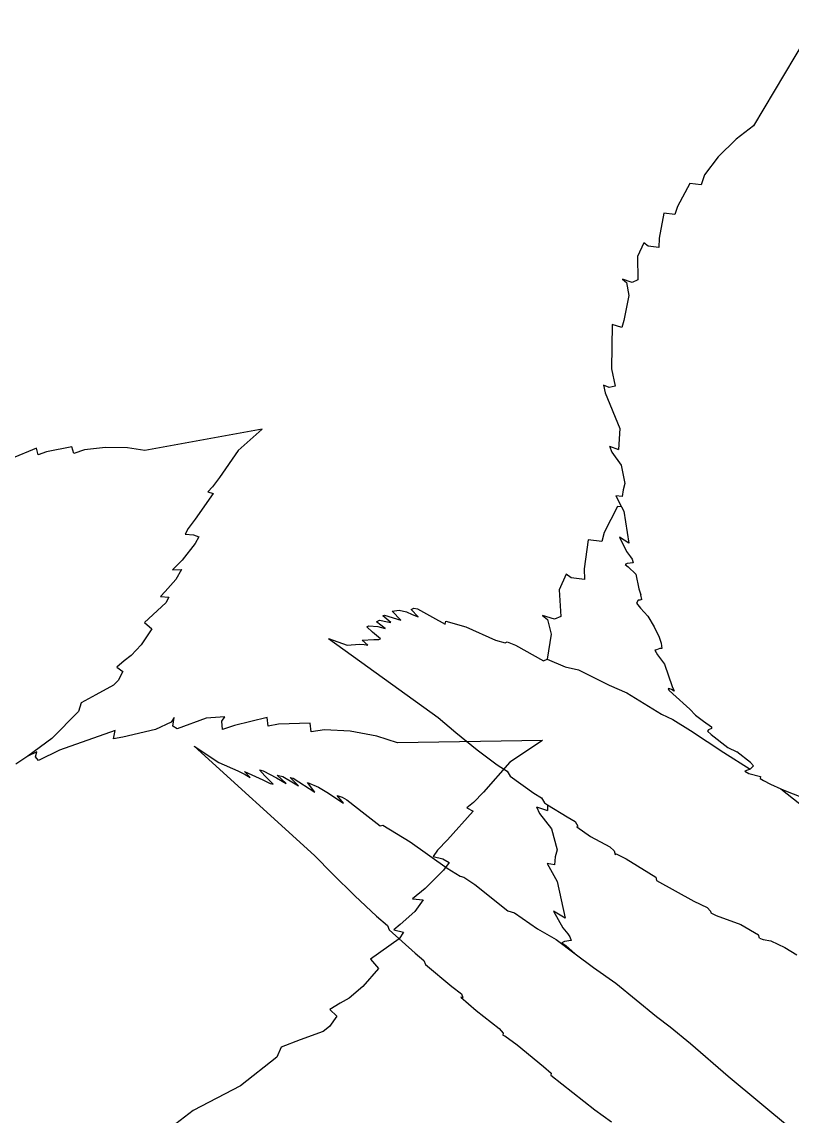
# Model space of a CAD drawing. Header units: metres. Extents: x -175 to 101, y -7 to 93.
# Drawn here: x 11.1485 to 11.1886, y 0.2362 to 0.2931 of the extents above; entities that cross this region are included whole.
import ezdxf

# ---------------------------------------------------------------- set-up
doc = ezdxf.new("R2010")
doc.units = ezdxf.units.M

# ---------------------------------------------------------------- blocks, each defined once
blk = doc.blocks.new('plantita2')
for p, q in [((-3.800993, 0.870306), (-3.805952, 0.866584)), ((-3.800993, 0.870306), (-3.801617, 0.868754)), ((-3.801617, 0.868754), (-3.80185, 0.867075)), ((-3.80185, 0.867075), (-3.80196, 0.866469)), ((-3.806824, 0.866284), (-3.807853, 0.865786)), ((-3.805952, 0.866584), (-3.806824, 0.866284)), ((-3.80196, 0.866469), (-3.802065, 0.866127)), ((-3.807853, 0.865786), (-3.808779, 0.865188)), ((-3.802065, 0.866127), (-3.801773, 0.866164)), ((-3.801773, 0.866164), (-3.802004, 0.864557)), ((-3.808779, 0.865188), (-3.809197, 0.864779)), ((-3.809434, 0.865048), (-3.810493, 0.864214)), ((-3.809197, 0.864779), (-3.809434, 0.865048)), ((-3.802004, 0.864557), (-3.802115, 0.863954)), ((-3.811044, 0.864151), (-3.811996, 0.86306)), ((-3.810816, 0.863884), (-3.811044, 0.864151)), ((-3.810493, 0.864214), (-3.810816, 0.863884)), ((-3.802115, 0.863954), (-3.802122, 0.863625)), ((-3.802122, 0.863625), (-3.80173, 0.863795)), ((-3.80173, 0.863795), (-3.801436, 0.863824)), ((-3.801445, 0.863426), (-3.801666, 0.862349)), ((-3.801436, 0.863824), (-3.801445, 0.863426)), ((-3.862783, 0.862964), (-3.863234, 0.85669)), ((-3.801666, 0.862349), (-3.801876, 0.861672)), ((-3.780701, 0.862392), (-3.787377, 0.8589)), ((-3.780701, 0.862392), (-3.781698, 0.860624)), ((-3.801876, 0.861672), (-3.80148, 0.861901)), ((-3.80148, 0.861901), (-3.801494, 0.861304)), ((-3.801494, 0.861304), (-3.801708, 0.860495)), ((-3.781698, 0.860624), (-3.78223, 0.858615)), ((-3.801708, 0.860495), (-3.801813, 0.860158)), ((-3.801813, 0.860158), (-3.801418, 0.860316)), ((-3.801418, 0.860316), (-3.801426, 0.859984)), ((-3.801426, 0.859984), (-3.801947, 0.858567)), ((-3.787377, 0.8589), (-3.7885, 0.858721)), ((-3.801947, 0.858567), (-3.801461, 0.858457)), ((-3.801461, 0.858457), (-3.801582, 0.857457)), ((-3.789845, 0.858332), (-3.791078, 0.857799)), ((-3.7885, 0.858721), (-3.789845, 0.858332)), ((-3.78223, 0.858615), (-3.782455, 0.857895)), ((-3.791909, 0.85777), (-3.793341, 0.856975)), ((-3.791655, 0.857387), (-3.791909, 0.85777)), ((-3.791078, 0.857799), (-3.791655, 0.857387)), ((-3.782455, 0.857895), (-3.782634, 0.857499)), ((-3.801582, 0.857457), (-3.801794, 0.856723)), ((-3.782268, 0.85748), (-3.782786, 0.855559)), ((-3.782634, 0.857499), (-3.782268, 0.85748)), ((-3.863234, 0.85669), (-3.863741, 0.85566)), ((-3.801794, 0.856723), (-3.801998, 0.856321)), ((-3.794032, 0.857018), (-3.795368, 0.855885)), ((-3.793787, 0.85664), (-3.794032, 0.857018)), ((-3.793341, 0.856975), (-3.793787, 0.85664)), ((-3.801998, 0.856321), (-3.802203, 0.855855)), ((-3.796015, 0.856074), (-3.796847, 0.855568)), ((-3.796055, 0.855792), (-3.796015, 0.856074)), ((-3.863741, 0.85566), (-3.864163, 0.854416)), ((-3.802203, 0.855855), (-3.801815, 0.855796)), ((-3.801815, 0.855796), (-3.801827, 0.855266)), ((-3.796847, 0.855568), (-3.797949, 0.854391)), ((-3.79582, 0.855418), (-3.796055, 0.855792)), ((-3.795368, 0.855885), (-3.79582, 0.855418)), ((-3.782786, 0.855559), (-3.783011, 0.854843)), ((-3.801933, 0.854934), (-3.802533, 0.854074)), ((-3.801827, 0.855266), (-3.801933, 0.854934)), ((-3.864163, 0.854416), (-3.864365, 0.853264)), ((-3.798385, 0.85457), (-3.798945, 0.853853)), ((-3.798346, 0.854846), (-3.798385, 0.85457)), ((-3.798223, 0.854416), (-3.798346, 0.854846)), ((-3.797949, 0.854391), (-3.798223, 0.854416)), ((-3.783011, 0.854843), (-3.783068, 0.854441)), ((-3.783068, 0.854441), (-3.782558, 0.854565)), ((-3.782558, 0.854565), (-3.78219, 0.854537)), ((-3.78219, 0.854537), (-3.782259, 0.854051)), ((-3.802533, 0.854074), (-3.803029, 0.853355)), ((-3.798945, 0.853853), (-3.800274, 0.852739)), ((-3.782259, 0.854051), (-3.782688, 0.852777)), ((-3.864365, 0.853264), (-3.864288, 0.852715)), ((-3.803029, 0.853355), (-3.802944, 0.852896)), ((-3.864288, 0.852715), (-3.864849, 0.852508)), ((-3.802944, 0.852896), (-3.803557, 0.851014)), ((-3.800789, 0.852863), (-3.802922, 0.850661)), ((-3.800673, 0.852438), (-3.800789, 0.852863)), ((-3.800274, 0.852739), (-3.800673, 0.852438)), ((-3.782688, 0.852777), (-3.783046, 0.851992)), ((-3.864849, 0.852508), (-3.864897, 0.85116)), ((-3.783046, 0.851992), (-3.782523, 0.852188)), ((-3.782523, 0.852188), (-3.782627, 0.851458)), ((-3.864897, 0.85116), (-3.864821, 0.850734)), ((-3.803557, 0.851014), (-3.804247, 0.849629)), ((-3.782627, 0.851458), (-3.783009, 0.850513)), ((-3.864821, 0.850734), (-3.86537, 0.850536)), ((-3.86537, 0.850536), (-3.865002, 0.849253)), ((-3.802922, 0.850661), (-3.803654, 0.84968)), ((-3.783009, 0.850513), (-3.783188, 0.850122)), ((-3.803936, 0.850055), (-3.804247, 0.849629)), ((-3.803892, 0.84978), (-3.803936, 0.850055)), ((-3.803654, 0.84968), (-3.803892, 0.84978)), ((-3.782734, 0.849824), (-3.783585, 0.848199)), ((-3.783188, 0.850122), (-3.782677, 0.85023)), ((-3.782677, 0.85023), (-3.782734, 0.849824)), ((-3.865002, 0.849253), (-3.86479, 0.848814)), ((-3.804247, 0.849629), (-3.804631, 0.848985)), ((-3.865603, 0.848678), (-3.865585, 0.847892)), ((-3.86533, 0.848624), (-3.865603, 0.848678)), ((-3.86479, 0.848814), (-3.86533, 0.848624)), ((-3.783585, 0.848199), (-3.782999, 0.847959)), ((-3.865585, 0.847892), (-3.865026, 0.846819)), ((-3.782999, 0.847959), (-3.783294, 0.846759)), ((-3.865221, 0.846571), (-3.865752, 0.846486)), ((-3.865752, 0.846486), (-3.865485, 0.846434)), ((-3.865485, 0.846434), (-3.865075, 0.845882)), ((-3.865026, 0.846819), (-3.865221, 0.846571)), ((-3.783294, 0.846759), (-3.783663, 0.845904)), ((-3.865075, 0.845882), (-3.864724, 0.844606)), ((-3.783663, 0.845904), (-3.783974, 0.845455)), ((-3.783974, 0.845455), (-3.784295, 0.844927)), ((-3.784295, 0.844927), (-3.783824, 0.844771)), ((-3.783824, 0.844771), (-3.783916, 0.844125)), ((-3.864652, 0.844226), (-3.865173, 0.844147)), ((-3.865173, 0.844147), (-3.864171, 0.842075)), ((-3.864724, 0.844606), (-3.864652, 0.844226)), ((-3.783916, 0.844125), (-3.784094, 0.84374)), ((-3.784094, 0.84374), (-3.784962, 0.842815)), ((-3.784962, 0.842815), (-3.78568, 0.842039)), ((-3.864171, 0.842075), (-3.863589, 0.84135)), ((-3.78568, 0.842039), (-3.785641, 0.841458)), ((-3.863589, 0.84135), (-3.863843, 0.841141)), ((-3.785641, 0.841458), (-3.786672, 0.839283)), ((-3.863843, 0.841141), (-3.864161, 0.841117)), ((-3.864161, 0.841117), (-3.863904, 0.840809)), ((-3.863904, 0.840809), (-3.862385, 0.839491)), ((-3.862385, 0.839491), (-3.861954, 0.83849)), ((-3.786672, 0.839283), (-3.788296, 0.837027)), ((-3.862454, 0.838424), (-3.861954, 0.83849)), ((-3.862454, 0.838424), (-3.862206, 0.838211)), ((-3.862206, 0.838211), (-3.861464, 0.837819)), ((-3.861464, 0.837819), (-3.860858, 0.837051)), ((-3.860858, 0.837051), (-3.860803, 0.836719)), ((-3.860803, 0.836719), (-3.860688, 0.836377)), ((-3.788296, 0.837027), (-3.788791, 0.836006)), ((-3.860688, 0.836377), (-3.860997, 0.836279)), ((-3.860997, 0.836279), (-3.860472, 0.835888)), ((-3.860663, 0.835818), (-3.860689, 0.834293)), ((-3.860472, 0.835888), (-3.860663, 0.835818)), ((-3.860472, 0.835888), (-3.860274, 0.835741)), ((-3.860274, 0.835741), (-3.859283, 0.834379)), ((-3.859866, 0.834433), (-3.859202, 0.833929)), ((-3.859283, 0.834379), (-3.859866, 0.834433)), ((-3.860689, 0.834293), (-3.860586, 0.833813)), ((-3.859202, 0.833929), (-3.858893, 0.833782)), ((-3.860586, 0.833813), (-3.861246, 0.833575)), ((-3.861246, 0.833575), (-3.860769, 0.832135)), ((-3.858887, 0.83339), (-3.858957, 0.833293)), ((-3.858957, 0.833293), (-3.85876, 0.833254)), ((-3.858893, 0.833782), (-3.858762, 0.8337)), ((-3.858634, 0.833562), (-3.858887, 0.83339)), ((-3.858762, 0.8337), (-3.858634, 0.833562)), ((-3.85876, 0.833254), (-3.858236, 0.833096)), ((-3.858236, 0.833096), (-3.857748, 0.832486)), ((-3.860769, 0.832135), (-3.860502, 0.831643)), ((-3.857748, 0.832486), (-3.857526, 0.832256)), ((-3.857367, 0.832067), (-3.857526, 0.832256)), ((-3.860502, 0.831643), (-3.861151, 0.831415)), ((-3.85744, 0.831977), (-3.85753, 0.831943)), ((-3.85753, 0.831943), (-3.857523, 0.831761)), ((-3.857523, 0.831761), (-3.857234, 0.831627)), ((-3.857367, 0.832067), (-3.85744, 0.831977)), ((-3.857234, 0.831627), (-3.856695, 0.831419)), ((-3.861483, 0.831469), (-3.861441, 0.830581)), ((-3.861151, 0.831415), (-3.861483, 0.831469)), ((-3.856695, 0.831419), (-3.856153, 0.831085)), ((-3.856153, 0.831085), (-3.855688, 0.83072)), ((-3.861441, 0.830581), (-3.860739, 0.829382)), ((-3.855688, 0.83072), (-3.855447, 0.830476)), ((-3.855447, 0.830476), (-3.855378, 0.830366)), ((-3.85551, 0.830056), (-3.855581, 0.829999)), ((-3.855581, 0.829999), (-3.855351, 0.829859)), ((-3.855383, 0.830198), (-3.85551, 0.830056)), ((-3.85529, 0.830251), (-3.855383, 0.830198)), ((-3.855378, 0.830366), (-3.85529, 0.830251)), ((-3.855351, 0.829859), (-3.854811, 0.829588)), ((-3.860739, 0.829382), (-3.860969, 0.829097)), ((-3.854811, 0.829588), (-3.853917, 0.828728)), ((-3.860969, 0.829097), (-3.861609, 0.828988)), ((-3.861609, 0.828988), (-3.861285, 0.828935)), ((-3.861285, 0.828935), (-3.860775, 0.828321)), ((-3.853917, 0.828728), (-3.853797, 0.828615)), ((-3.860775, 0.828321), (-3.860378, 0.827076)), ((-3.853972, 0.828561), (-3.854059, 0.828534)), ((-3.854059, 0.828534), (-3.85399, 0.828476)), ((-3.85399, 0.828476), (-3.853719, 0.828401)), ((-3.853889, 0.828566), (-3.853972, 0.828561)), ((-3.853727, 0.828557), (-3.853889, 0.828566)), ((-3.853797, 0.828615), (-3.853727, 0.828557)), ((-3.853719, 0.828401), (-3.852564, 0.828085)), ((-3.852564, 0.828085), (-3.852171, 0.827942)), ((-3.852171, 0.827942), (-3.851663, 0.827842)), ((-3.851663, 0.827842), (-3.85115, 0.827762)), ((-3.85111, 0.827689), (-3.851212, 0.827558)), ((-3.85115, 0.827762), (-3.85111, 0.827689)), ((-3.862646, 0.826941), (-3.862171, 0.826993)), ((-3.862171, 0.826993), (-3.860507, 0.826908)), ((-3.860507, 0.826908), (-3.860378, 0.827076)), ((-3.860378, 0.827076), (-3.859351, 0.827138)), ((-3.859351, 0.827138), (-3.858663, 0.827315)), ((-3.858663, 0.827315), (-3.85688, 0.827309)), ((-3.85688, 0.827309), (-3.855891, 0.827369)), ((-3.855891, 0.827369), (-3.853771, 0.827198)), ((-3.853771, 0.827198), (-3.853121, 0.827201)), ((-3.853121, 0.827201), (-3.852045, 0.8271)), ((-3.852045, 0.8271), (-3.849974, 0.82686)), ((-3.851212, 0.827558), (-3.851237, 0.827477)), ((-3.851237, 0.827477), (-3.850991, 0.827408)), ((-3.850991, 0.827408), (-3.849909, 0.827194)), ((-3.849909, 0.827194), (-3.849389, 0.827198)), ((-3.848516, 0.827026), (-3.849389, 0.827198)), ((-3.848516, 0.827026), (-3.84828, 0.826936)), ((-3.865974, 0.826468), (-3.864908, 0.826685)), ((-3.865931, 0.826318), (-3.865974, 0.826468)), ((-3.864908, 0.826685), (-3.863225, 0.82675)), ((-3.863225, 0.82675), (-3.862713, 0.826849)), ((-3.862713, 0.826849), (-3.862646, 0.826941)), ((-3.849974, 0.82686), (-3.848374, 0.826708)), ((-3.848374, 0.826708), (-3.848568, 0.826487)), ((-3.848568, 0.826487), (-3.848323, 0.826481)), ((-3.84828, 0.826936), (-3.848374, 0.826708)), ((-3.848323, 0.826481), (-3.847707, 0.82661)), ((-3.847707, 0.82661), (-3.847683, 0.826507)), ((-3.847683, 0.826507), (-3.84749, 0.826492)), ((-3.84749, 0.826492), (-3.847077, 0.826484)), ((-3.847077, 0.826484), (-3.846475, 0.826511)), ((-3.846475, 0.826511), (-3.846216, 0.826522)), ((-3.846475, 0.826511), (-3.84453, 0.826109)), ((-3.846216, 0.826522), (-3.845368, 0.826597)), ((-3.8687, 0.82569), (-3.868398, 0.82589)), ((-3.868398, 0.82589), (-3.868017, 0.825986)), ((-3.868017, 0.825986), (-3.867694, 0.826002)), ((-3.867854, 0.826208), (-3.867762, 0.826336)), ((-3.867362, 0.826034), (-3.867854, 0.826208)), ((-3.867762, 0.826336), (-3.867577, 0.826375)), ((-3.867694, 0.826002), (-3.867362, 0.826034)), ((-3.867577, 0.826375), (-3.866676, 0.826343)), ((-3.866676, 0.826343), (-3.865931, 0.826318)), ((-3.869025, 0.825244), (-3.868967, 0.825323)), ((-3.868967, 0.825323), (-3.868088, 0.825463)), ((-3.868088, 0.825463), (-3.8687, 0.82569)), ((-3.869176, 0.824823), (-3.869071, 0.824966)), ((-3.868631, 0.824717), (-3.869176, 0.824823)), ((-3.869071, 0.824966), (-3.868677, 0.82508)), ((-3.868492, 0.825121), (-3.869025, 0.825244)), ((-3.869002, 0.824635), (-3.868631, 0.824717)), ((-3.868677, 0.82508), (-3.868492, 0.825121)), ((-3.869513, 0.824361), (-3.869443, 0.824456)), ((-3.869129, 0.824247), (-3.869513, 0.824361)), ((-3.869443, 0.824456), (-3.869002, 0.824635)), ((-3.868597, 0.824129), (-3.869129, 0.824247)), ((-3.869418, 0.823638), (-3.868886, 0.823944)), ((-3.869036, 0.823527), (-3.869418, 0.823638)), ((-3.868886, 0.823944), (-3.868655, 0.824049)), ((-3.868655, 0.824049), (-3.868597, 0.824129)), ((-3.871029, 0.822925), (-3.869997, 0.823056)), ((-3.869997, 0.823056), (-3.869452, 0.823379)), ((-3.869452, 0.823379), (-3.86922, 0.823485)), ((-3.86922, 0.823485), (-3.869036, 0.823527)), ((-3.871029, 0.822925), (-3.86408, 0.821815)), ((-3.86408, 0.821815), (-3.862909, 0.821531)), ((-3.862909, 0.821531), (-3.861508, 0.821232)), ((-3.861508, 0.821232), (-3.860224, 0.821001)), ((-3.860224, 0.821001), (-3.859624, 0.820931)), ((-3.859624, 0.820931), (-3.859357, 0.820766)), ((-3.859357, 0.820766), (-3.857867, 0.820539)), ((-3.857867, 0.820539), (-3.857402, 0.820488)), ((-3.857402, 0.820488), (-3.857146, 0.820328)), ((-3.857146, 0.820328), (-3.856947, 0.820311)), ((-3.856947, 0.820311), (-3.856817, 0.820043)), ((-3.856947, 0.820311), (-3.855757, 0.820209)), ((-3.855757, 0.820209), (-3.855288, 0.820188)), ((-3.855288, 0.820188), (-3.855041, 0.820031)), ((-3.85742, 0.819956), (-3.856817, 0.820043)), ((-3.85742, 0.819956), (-3.857115, 0.819721)), ((-3.857115, 0.819721), (-3.856207, 0.819297)), ((-3.855041, 0.820031), (-3.855081, 0.819975)), ((-3.855081, 0.819975), (-3.854216, 0.819854)), ((-3.854216, 0.819854), (-3.853071, 0.819813)), ((-3.853071, 0.819813), (-3.852785, 0.819728)), ((-3.852785, 0.819728), (-3.852654, 0.819589)), ((-3.852654, 0.819589), (-3.852615, 0.819644)), ((-3.852615, 0.819644), (-3.852035, 0.819652)), ((-3.852035, 0.819652), (-3.850653, 0.81953)), ((-3.856207, 0.819297), (-3.855455, 0.818443)), ((-3.850653, 0.81953), (-3.850239, 0.819486)), ((-3.850239, 0.819486), (-3.850115, 0.819351)), ((-3.850115, 0.819351), (-3.8479, 0.819254)), ((-3.8479, 0.819254), (-3.847141, 0.819275)), ((-3.847141, 0.819275), (-3.846893, 0.819182)), ((-3.846893, 0.819182), (-3.846845, 0.819103)), ((-3.846845, 0.819103), (-3.846523, 0.819114)), ((-3.846523, 0.819114), (-3.845175, 0.81926)), ((-3.845175, 0.81926), (-3.844102, 0.819201)), ((-3.843994, 0.819073), (-3.844102, 0.819201)), ((-3.843994, 0.819073), (-3.843776, 0.819097)), ((-3.843776, 0.819097), (-3.843396, 0.819209)), ((-3.843396, 0.819209), (-3.842591, 0.819228)), ((-3.842591, 0.819228), (-3.842228, 0.819188)), ((-3.842228, 0.819188), (-3.841859, 0.81916)), ((-3.855455, 0.818443), (-3.855381, 0.818069)), ((-3.855381, 0.818069), (-3.855233, 0.817686)), ((-3.855233, 0.817686), (-3.855605, 0.817567)), ((-3.855605, 0.817567), (-3.854717, 0.816978)), ((-3.854717, 0.816978), (-3.853484, 0.815463)), ((-3.868645, 0.815745), (-3.868024, 0.815783)), ((-3.868067, 0.815474), (-3.868645, 0.815745)), ((-3.868024, 0.815783), (-3.867408, 0.815745)), ((-3.867408, 0.815745), (-3.866957, 0.815677)), ((-3.866957, 0.815677), (-3.866475, 0.815616)), ((-3.86695, 0.815829), (-3.866688, 0.815877)), ((-3.866475, 0.815616), (-3.86695, 0.815829)), ((-3.866688, 0.815877), (-3.866398, 0.815855)), ((-3.866398, 0.815855), (-3.865221, 0.815622)), ((-3.865221, 0.815622), (-3.864245, 0.815431)), ((-3.87117, 0.815206), (-3.870974, 0.815242)), ((-3.870777, 0.815052), (-3.87117, 0.815206)), ((-3.870974, 0.815242), (-3.870188, 0.815235)), ((-3.87019, 0.81486), (-3.870777, 0.815052)), ((-3.87022, 0.81538), (-3.869925, 0.815434)), ((-3.869601, 0.815192), (-3.87022, 0.81538)), ((-3.870188, 0.815235), (-3.869601, 0.815192)), ((-3.869925, 0.815434), (-3.869272, 0.815403)), ((-3.869563, 0.815576), (-3.869399, 0.815606)), ((-3.868979, 0.815382), (-3.869563, 0.815576)), ((-3.869399, 0.815606), (-3.868067, 0.815474)), ((-3.869272, 0.815403), (-3.868979, 0.815382)), ((-3.864245, 0.815431), (-3.864142, 0.815524)), ((-3.864142, 0.815524), (-3.862475, 0.81539)), ((-3.862475, 0.81539), (-3.860143, 0.815025)), ((-3.85419, 0.815509), (-3.853374, 0.814955)), ((-3.853484, 0.815463), (-3.85419, 0.815509)), ((-3.874755, 0.814776), (-3.866612, 0.81251)), ((-3.874755, 0.814776), (-3.873228, 0.814603)), ((-3.873228, 0.814603), (-3.872146, 0.814651)), ((-3.872146, 0.814651), (-3.871721, 0.814654)), ((-3.871821, 0.814786), (-3.870776, 0.814827)), ((-3.871427, 0.814633), (-3.871821, 0.814786)), ((-3.871721, 0.814654), (-3.871427, 0.814633)), ((-3.870776, 0.814827), (-3.870353, 0.81483)), ((-3.870353, 0.81483), (-3.87019, 0.81486)), ((-3.860143, 0.815025), (-3.859349, 0.814957)), ((-3.859349, 0.814957), (-3.859158, 0.814992)), ((-3.859158, 0.814992), (-3.858464, 0.814908)), ((-3.858464, 0.814908), (-3.856319, 0.814465)), ((-3.856319, 0.814465), (-3.855975, 0.814528)), ((-3.855975, 0.814528), (-3.854518, 0.814316)), ((-3.853374, 0.814955), (-3.852997, 0.814798)), ((-3.852997, 0.814798), (-3.852836, 0.814708)), ((-3.852678, 0.814556), (-3.85298, 0.814354)), ((-3.852836, 0.814708), (-3.852678, 0.814556)), ((-3.854518, 0.814316), (-3.853402, 0.81425)), ((-3.853402, 0.81425), (-3.852185, 0.814038)), ((-3.85298, 0.814354), (-3.853063, 0.814243)), ((-3.853063, 0.814243), (-3.852823, 0.814204)), ((-3.852823, 0.814204), (-3.852185, 0.814038)), ((-3.852185, 0.814038), (-3.85101, 0.813822)), ((-3.85101, 0.813822), (-3.849618, 0.813619)), ((-3.849618, 0.813619), (-3.846951, 0.81302)), ((-3.846951, 0.81302), (-3.846075, 0.812867)), ((-3.846075, 0.812867), (-3.844737, 0.812555)), ((-3.866612, 0.81251), (-3.865344, 0.812075)), ((-3.844737, 0.812555), (-3.842212, 0.81193)), ((-3.865344, 0.812075), (-3.863782, 0.811577)), ((-3.842212, 0.81193), (-3.838046, 0.810955)), ((-3.863782, 0.811577), (-3.862306, 0.811143)), ((-3.862306, 0.811143), (-3.861575, 0.810962)), ((-3.861575, 0.810962), (-3.861394, 0.810807)), ((-3.861394, 0.810807), (-3.859636, 0.810328)), ((-3.859636, 0.810328), (-3.859066, 0.810189)), ((-3.859066, 0.810189), (-3.858894, 0.810039)), ((-3.858894, 0.810039), (-3.857156, 0.809643)), ((-3.857156, 0.809643), (-3.856547, 0.80952)), ((-3.856547, 0.80952), (-3.856384, 0.809375)), ((-3.856384, 0.809375), (-3.856498, 0.809354)), ((-3.856498, 0.809354), (-3.855466, 0.809081)), ((-3.855466, 0.809081), (-3.853971, 0.808786)), ((-3.853971, 0.808786), (-3.853679, 0.808671)), ((-3.853679, 0.808671), (-3.853652, 0.808563)), ((-3.853652, 0.808563), (-3.853541, 0.808584)), ((-3.853541, 0.808584), (-3.852752, 0.80845)), ((-3.852752, 0.80845), (-3.851026, 0.808054)), ((-3.851026, 0.808054), (-3.850517, 0.807931)), ((-3.850517, 0.807931), (-3.850496, 0.807827)), ((-3.850496, 0.807827), (-3.847623, 0.807247)), ((-3.847623, 0.807247), (-3.84658, 0.807077))]:
    blk.add_line(p, q)

msp = doc.modelspace()

# ---------------------------------------------------------------- block references
at = {"rotation": 333.3150293668492}
for p in [(14.166297, -2.212647), (14.253594, -2.212647)]:
    msp.add_blockref('plantita2', p, dxfattribs=at)

doc.saveas('drawing.dxf')
